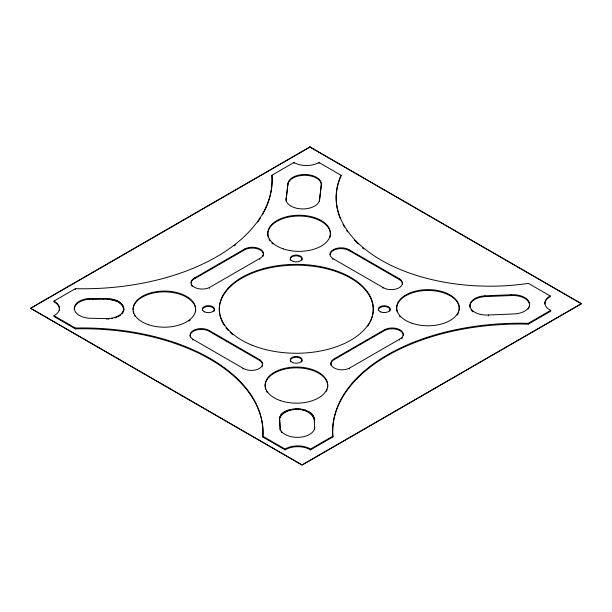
<?xml version="1.0" encoding="UTF-8"?>
<svg xmlns="http://www.w3.org/2000/svg" width="612" height="612" viewBox="0 0 612 612"><rect width="100%" height="100%" fill="white"/><g stroke="black" fill="none" stroke-linecap="round" stroke-linejoin="round"><path stroke-width="0.92" d="M123.792 310.185C123.004 294.502 98.517 299.475 89.306 298.427A17.35 10.014 0 0 0 74.304 308.226A17.35 10.014 0 0 0 88.901 318.232L107.031 318.645C113.365 318.431 122.063 316.488 123.792 309.381L123.586 311.156L123.586 310.353M262.846 436.249L262.969 433.617A180.395 104.155 0 0 0 75.33 328.04L53.994 315.723A17.48 10.09 0 0 0 53.986 301.058L75.391 288.696A189.299 109.296 0 0 0 271.957 175.216L293.974 162.501A17.48 10.09 0 0 0 318.959 162.501L341.029 175.239A153.834 88.816 0 0 0 528.431 283.379L550.188 295.933A16.83 9.716 0 0 0 550.723 310.376L550.723 311.171L528.248 324.153A186.951 107.934 0 0 0 332.859 436.96L310.483 449.874A17.32 9.999 0 0 0 285.077 449.881L262.846 437.052L262.846 436.249L285.077 449.078A17.32 9.999 0 0 1 310.483 449.078L332.859 436.157A186.951 107.934 0 0 1 528.248 323.35L550.723 310.376M262.846 437.098L262.969 434.413A180.395 104.155 0 0 0 75.33 328.843L53.994 316.526L53.994 315.723M314.522 428.698L314.637 426.893L314.522 429.494L314.522 428.698A17.35 10.014 0 0 1 297.539 437.358A17.35 10.014 0 0 1 280.204 428.928L279.493 418.463L280.992 414.668L283.716 412.205L287.563 410.3L295.535 408.785L300.591 409.015L305.319 410.071L311.378 413.421L312.893 415.173L314.27 418.187L314.637 427.689M286.278 201.57A16.708 9.647 0 0 1 286.179 199.045L288.045 183.11A16.708 9.647 0 0 1 306.444 174.55A16.708 9.647 0 0 1 321.277 185.168L319.41 201.111L321.277 185.168M286.179 199.045L288.045 183.11M280.556 430.687A17.35 10.014 0 0 1 280.204 429.731L279.623 417.491M279.623 418.287C285.582 405.534 312.219 406.116 314.576 421.308L314.576 420.513M259.71 258.501L209.556 287.456A11.138 6.434 0 0 1 193.828 286.913A11.138 6.434 0 0 1 194.777 277.833L244.93 248.877A11.138 6.434 0 0 1 260.651 249.421A11.138 6.434 0 0 1 259.71 258.501L259.71 259.304M191.043 283.058A11.138 6.434 0 0 1 194.777 278.628L244.93 249.681A11.138 6.434 0 0 1 258.455 249.122A11.138 6.434 0 0 1 262.885 256.527M399.544 339.232L349.391 368.187A11.138 6.434 0 0 1 333.662 367.644A11.138 6.434 0 0 1 334.603 358.563L384.757 329.608A11.138 6.434 0 0 1 400.485 330.151A11.138 6.434 0 0 1 399.544 339.232L399.544 340.035M331.084 365.463A11.138 6.434 0 0 1 334.603 359.359L384.757 330.411A11.138 6.434 0 0 1 397.02 329.44A11.138 6.434 0 0 1 403.27 335.606M484.842 295.818L511.066 294.747A16.708 9.647 0 0 1 529.464 303.307A16.708 9.647 0 0 1 514.631 313.933L488.407 315.004A16.708 9.647 0 0 1 470.008 306.444A16.708 9.647 0 0 1 484.842 295.818L484.842 296.621A16.708 9.647 0 0 0 470.008 307.239M484.842 296.621L511.066 295.542A16.708 9.647 0 0 1 529.357 306.62M74.312 309.519A17.35 10.014 0 0 1 89.306 299.222C99.144 300.377 119.875 295.443 123.831 309.205L123.831 308.402M332.79 259.312L332.79 258.509A11.138 6.434 0 0 1 333.739 249.436A11.138 6.434 0 0 1 349.467 249.979L399.621 278.934L399.621 279.73A11.138 6.434 0 0 1 402.405 284.381M330.006 254.661A11.138 6.434 0 0 1 337.487 248.962A11.138 6.434 0 0 1 349.467 250.775L399.621 279.73M332.79 258.509L382.944 287.464A11.138 6.434 0 0 0 398.672 288.015A11.138 6.434 0 0 0 399.621 278.934M192.895 340.081L192.895 339.285A11.138 6.434 0 0 1 193.836 330.205A11.138 6.434 0 0 1 209.564 330.748L259.718 359.703L259.718 360.499A11.138 6.434 0 0 1 261.951 366.802M190.317 337.105A11.138 6.434 0 0 1 196.245 330.059A11.138 6.434 0 0 1 209.564 331.543L259.718 360.499M192.895 339.285L243.048 368.24A11.138 6.434 0 0 0 258.777 368.784A11.138 6.434 0 0 0 259.718 359.703M550.188 295.933L550.188 296.728A16.83 9.716 0 0 0 544.887 304.019M528.248 323.35L528.248 324.153M511.066 294.747L511.066 295.542M488.407 315.004L488.407 315.807M384.757 329.608L384.757 330.411M382.944 287.464L382.944 288.267M349.467 249.979L349.467 250.775M349.391 368.187L349.391 368.99M341.029 175.239L341.029 176.034A153.834 88.816 0 0 0 336.248 200.996M334.603 358.563L334.603 359.359M332.859 436.157L332.859 436.96M318.959 162.501L318.959 163.297M314.27 418.187L314.27 418.983M313.895 417.116L313.895 417.912M313.421 416.099L313.421 416.902M312.893 415.173L312.893 415.969M312.212 414.278L312.212 415.074M311.378 413.421L311.378 414.225M310.483 449.078L310.483 449.874M310.406 412.618L310.406 413.421M309.305 411.876L309.305 412.679M308.081 411.203L308.081 411.998M306.75 410.598L306.75 411.394M305.319 410.071L305.319 410.866M303.804 409.627L303.804 410.43M302.221 409.275L302.221 410.071M300.591 409.015L300.591 409.811M298.924 408.839L298.924 409.642M297.233 408.77L297.233 409.566M295.535 408.785L295.535 409.589M293.974 162.501L293.974 163.297M293.852 408.908L293.852 409.703M292.199 409.114L292.199 409.918M290.585 409.42L290.585 410.224M289.04 409.818L289.04 410.614M287.563 410.3L287.563 411.096M286.171 410.859L286.171 411.654M285.077 449.078L285.077 449.881M284.886 411.493L284.886 412.297M283.716 412.205L283.716 413.001M282.668 412.97L282.668 413.773M281.757 413.796L281.757 414.592M280.992 414.668L280.992 415.472M280.373 415.586L280.373 416.382M280.204 428.928L280.204 429.731M279.921 416.527L279.921 417.323M279.493 418.463L279.493 419.266M271.957 175.216L271.957 176.011A189.299 109.296 0 0 1 266.771 206.037M244.93 248.877L244.93 249.681M243.048 368.24L243.048 369.036M209.564 330.748L209.564 331.543M209.556 287.456L209.556 288.26M194.777 277.833L194.777 278.628M123.7 307.431L123.7 308.226M123.402 306.467L123.402 307.262M123.219 311.309L123.219 312.105M122.951 305.526L122.951 306.321M122.691 312.242L122.691 313.038M122.331 304.608L122.331 305.411M122.01 313.137L122.01 313.933M121.566 303.736L121.566 304.539M120.656 302.909L120.656 303.713M120.204 314.79L120.204 315.585M119.608 302.144L119.608 302.94M119.103 315.532L119.103 316.327M118.437 301.433L118.437 302.236M117.879 316.213L117.879 317.008M117.152 300.798L117.152 301.594M116.548 316.817L116.548 317.613M115.767 300.24L115.767 301.035M115.117 317.337L115.117 318.141M114.283 299.758L114.283 300.553M112.738 299.36L112.738 300.163M112.027 318.141L112.027 318.936M111.124 299.061L111.124 299.857M109.364 298.786L109.364 299.582M108.722 318.569L108.722 319.365M107.513 298.572L107.513 299.367M107.031 318.645L107.031 319.441M103.482 298.396L103.482 299.192M92.427 298.358L92.427 299.153M89.306 298.427L89.306 299.222M75.391 288.696L75.391 289.499M75.33 328.04L75.33 328.843M53.986 301.058L53.986 301.854A17.48 10.09 0 0 1 59.303 310.552M219.769 314.461A76.982 44.447 0 0 1 302.971 265.333A76.982 44.447 0 0 1 370.206 322.027M369.464 323.419A76.982 44.447 0 0 1 367.743 326.15M232.767 334.718A76.982 44.447 0 0 1 230.058 332.262M228.215 330.358A76.982 44.447 0 0 1 226.004 327.741M224.55 325.729A76.982 44.447 0 0 1 221.284 319.617M220.963 318.768A76.982 44.447 0 0 1 219.945 315.325M268.354 237.487A31.296 18.069 0 0 1 299.352 216.036A31.296 18.069 0 0 1 329.746 237.77M272.937 244.02A31.296 18.069 0 0 1 271.866 243.01M270.083 240.883A31.296 18.069 0 0 1 269.073 239.208M397.211 311.883A31.296 18.069 0 0 1 426.671 290.448A31.296 18.069 0 0 1 459.077 310.414M458.602 312.166A31.296 18.069 0 0 1 457.156 315.004M400.24 316.886A31.296 18.069 0 0 1 399.345 315.823M133.064 309.779A31.296 18.069 0 0 1 166.15 291.886A31.296 18.069 0 0 1 195.48 311.837M190.24 320.084A31.296 18.069 0 0 1 189.039 321.04M135.351 316.702A31.296 18.069 0 0 1 134.342 315.027M133.615 313.306A31.296 18.069 0 0 1 133.194 311.546M265.685 389.286A31.296 18.069 0 0 1 295.145 367.843A31.296 18.069 0 0 1 327.55 387.817M327.076 389.569A31.296 18.069 0 0 1 326.303 391.282M267.421 392.682A31.296 18.069 0 0 1 266.411 391.007M266.48 206.718A189.299 109.296 0 0 1 265.562 208.768M265.241 209.442A189.299 109.296 0 0 1 262.403 214.835M260.375 218.155A189.299 109.296 0 0 1 259.519 219.471M259.075 220.129A189.299 109.296 0 0 1 257.713 222.087M235.674 244.746A189.299 109.296 0 0 1 234.22 245.879M363.681 248.855A153.834 88.816 0 0 1 362.273 247.669M358.257 244.027A153.834 88.816 0 0 1 354.555 240.271M347.631 231.81A153.834 88.816 0 0 1 346.706 230.479M344.556 227.098A153.834 88.816 0 0 1 343.011 224.359M340.379 218.805A153.834 88.816 0 0 1 336.294 201.715M281.742 432.531A17.35 10.014 0 0 1 281.069 431.628M402.375 337.778A11.138 6.434 0 0 1 401.449 338.765M192.199 286.324A11.138 6.434 0 0 1 191.25 284.733M290.402 260.161A5.959 3.442 0 0 1 296.162 255.824A5.959 3.442 0 0 1 301.915 260.161M301.999 361.218A5.891 3.397 0 0 1 301.54 362.067M290.669 361.814A5.891 3.397 0 0 1 294.908 357.324A5.891 3.397 0 0 1 302.06 360.338M202.343 310.33A6.082 3.511 0 0 1 209.296 306.474A6.082 3.511 0 0 1 213.963 311.347M288.045 183.906A16.708 9.647 0 0 1 306.444 175.346A16.708 9.647 0 0 1 321.277 185.971M529.074 307.446A16.708 9.647 0 0 1 528.125 309.037M473.122 311.898A16.708 9.647 0 0 1 471.033 309.687M378.384 310.513A5.936 3.427 0 0 1 384.864 306.566A5.936 3.427 0 0 1 389.79 311.202M319.41 200.308A16.708 9.647 0 0 1 301.012 208.876A16.708 9.647 0 0 1 286.179 198.25M309.947 146.903L30.6 308.18L302.053 464.898L581.4 303.621L309.947 146.903M309.947 147.102L30.6 308.379L302.053 465.097L581.4 303.82L309.947 147.102M148.494 324.704A31.296 18.069 0 0 0 195.656 309.274A31.296 18.069 0 0 0 148.93 293.408A31.296 18.069 0 0 0 148.494 324.704M280.564 400.676A31.296 18.069 0 0 0 327.726 385.246A31.296 18.069 0 0 0 281 369.38A31.296 18.069 0 0 0 280.564 400.676M412.09 323.281A31.296 18.069 0 0 0 459.252 307.851A31.296 18.069 0 0 0 412.526 291.985A31.296 18.069 0 0 0 412.09 323.281M283.234 248.877A31.296 18.069 0 0 0 330.396 233.447A31.296 18.069 0 0 0 283.67 217.581A31.296 18.069 0 0 0 283.234 248.877M252.159 345.229A76.982 44.447 0 0 0 372.983 312.663A76.982 44.447 0 0 0 263.726 268.538A76.982 44.447 0 0 0 252.159 345.229M293.179 261.454A5.959 3.442 0 0 0 302.121 258.471A5.959 3.442 0 0 0 293.179 255.487A5.959 3.442 0 0 0 293.179 261.454M380.763 311.952A5.936 3.427 0 0 0 390.15 309.534A5.936 3.427 0 0 0 381.827 306.046A5.936 3.427 0 0 0 380.763 311.952M292.429 362.457A5.891 3.397 0 0 0 301.999 360.422A5.891 3.397 0 0 0 294.165 356.651A5.891 3.397 0 0 0 292.429 362.457M204.592 311.89A6.082 3.511 0 0 0 214.399 309.672A6.082 3.511 0 0 0 206.167 305.878A6.082 3.511 0 0 0 204.592 311.89"/></g></svg>
